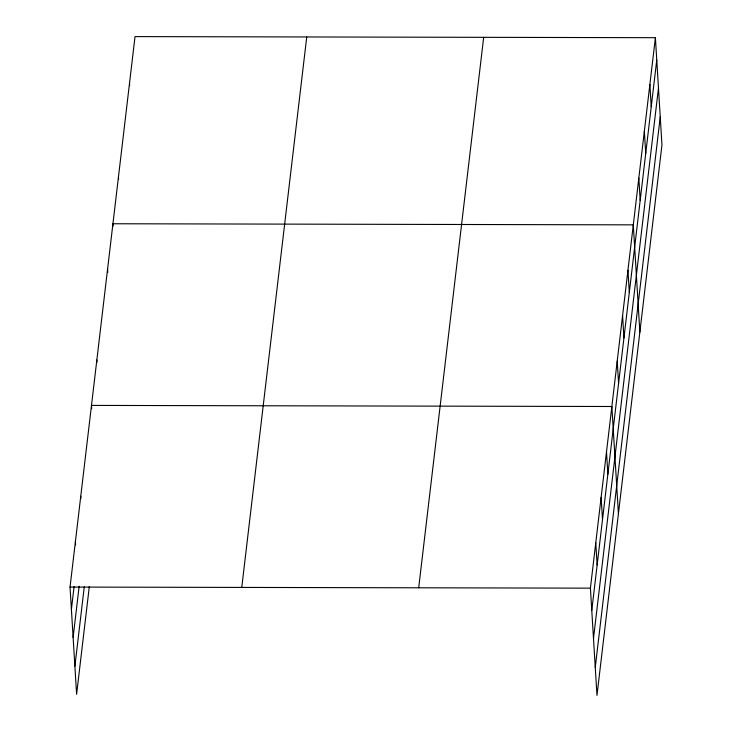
<?xml version="1.0" encoding="UTF-8"?>
<svg xmlns="http://www.w3.org/2000/svg" width="732" height="732" viewBox="0 0 732 732"><rect width="100%" height="100%" fill="white"/><g stroke="black" fill="none" stroke-linecap="round" stroke-linejoin="round"><path stroke-width="1.1" d="M89.331 586.451L76.604 694.311L70.043 587.064L135.027 36.6L655.396 37.689L661.957 144.936L596.973 695.4L590.413 588.153L655.396 37.689M71.407 609.335L74.088 586.634M73.118 637.38L79.148 586.286M74.884 666.266L84.272 586.799M241.761 587.421L306.745 36.957M418.695 587.787L483.678 37.332M591.776 610.433L656.76 59.969M593.496 638.469L658.48 88.014M595.262 667.355L660.246 116.9M70.043 587.064L590.413 588.153M649.879 84.482L651.233 106.762M644.352 131.266L645.716 153.546M638.826 178.059L640.189 200.339M639.86 332.099L633.299 224.852L112.929 223.754L113.067 225.987M627.946 270.264L629.31 292.535M622.584 315.675L623.948 337.955M617.222 361.086L618.586 383.367M618.421 513.745L611.861 406.498L91.491 405.409L91.692 408.749M606.499 451.909L607.862 474.19M601.137 497.33L602.5 519.601M595.775 542.741L597.138 565.013M129.5 83.393L129.637 85.617M118.456 176.97L118.593 179.194M107.567 269.166L107.778 272.514M96.844 359.998L96.981 362.221M80.767 496.232L80.904 498.465M75.405 541.643L75.606 544.992"/></g></svg>
